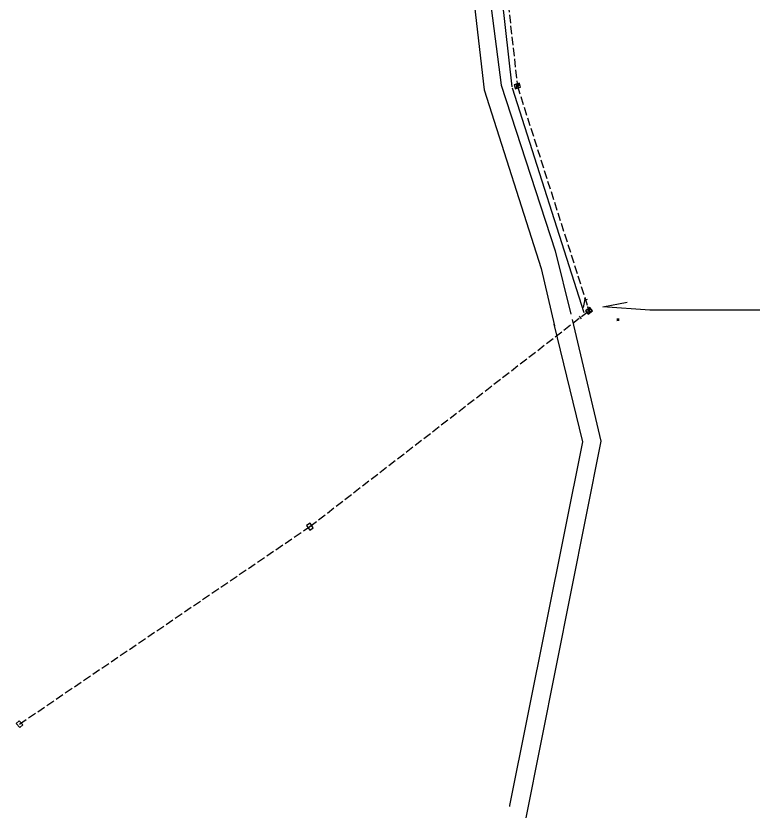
# Model space of a CAD drawing. Extents: x 936087 to 996633, y 9964951 to 10005451.
# Drawn here: x 996231.4 to 996432.8, y 9964951 to 9965168.2 of the extents above; entities that cross this region are included whole.
import ezdxf

# ---------------------------------------------------------------- set-up
doc = ezdxf.new("R2010")
doc.units = 0
doc.header["$LTSCALE"] = 3
doc.linetypes.add('DASHED', pattern=[1, 0.75, -0.25])
for name, color, linetype in [('ENCABECAMENTO', 5, 'CONTINUOUS'), ('INSTALACAO_MANOBRA_PROJ', 1, 'CONTINUOUS'), ('IP', 7, 'CONTINUOUS'), ('PONTO_GEOGRAFICO', 7, 'CONTINUOUS'), ('PONTO_GEOGRAFICO_PROJ', 6, 'CONTINUOUS'), ('TRECHO_PRIMARIO', 5, 'DASHED'), ('TRECHO_SECUNDARIO', 1, 'CONTINUOUS')]:
    doc.layers.add(name, color=color, linetype=linetype)

# ---------------------------------------------------------------- blocks, each defined once
blk = doc.blocks.new('00F1')
at = {"color": 0}
for p, q in [((-1.08, -1.13), (-1.08, 0.94)), ((0.08, 0.75), (0.08, -0.21)), ((1.08, 0.53), (1.08, -0.43)), ((-0.14, -0.51), (-0.14, -0.01))]:
    blk.add_line(p, q, dxfattribs=at)
blk.add_circle((-1.08, 1.02), 0.0836, dxfattribs=at)
for centre, radius, start, end in [((-0.45, 0.13), 0.884, 59.3245, 135.4578), ((-0.45, -0.83), 0.884, 59.3245, 135.4578), ((-0.08, 0.75), 0.159, 0, 59.3245), ((0.38, 1.08), 0.884, 249.6513, 322.1639), ((0.02, -0.51), 0.159, 108.4593, 239.6814), ((0.38, 0.11), 0.884, 239.6814, 322.1639), ((-0.08, -0.21), 0.159, 288.4593, 59.3245)]:
    blk.add_arc(centre, radius, start, end, dxfattribs=at)
blk = doc.blocks.new('002F')
at = {"color": 0}
blk.add_lwpolyline([(-1.11328, 1.5), (-1.11328, -1.5), (1.113281, -1.5), (1.113281, 1.5)], close=True, dxfattribs=at)
blk = doc.blocks.new('0025')
at = {"color": 0}
blk.add_solid([(-0.75, -0.75), (0.75, -0.75), (-0.75, 0.75), (0.75, 0.75)], dxfattribs=at)
blk = doc.blocks.new('0079')
at = {"color": 0}
blk.add_line((6.566237, 0.249023), (2.667854, 2.499755), dxfattribs=at)
at = {"color": 0, "const_width": 0.498046}
for points in [[(1.749023, 0, 1), (2.24707, 0, 1)], [(6.748535, 0, 1), (7.246582, 0, 1)]]:
    blk.add_lwpolyline(points, format="xyb", close=True, dxfattribs=at)
blk = doc.blocks.new('00F2')
at = {"color": 0}
blk.add_line((0, -0.8789), (0, 0.878906), dxfattribs=at)

msp = doc.modelspace()

# ---------------------------------------------------------------- linework, layer by layer
at = {"layer": 'MUB_PROJ', "color": 84}
for p, q in [((996353.86, 9965185.16), (996358.06, 9965148.26)), ((996359.74, 9965172.58), (996362.67, 9965149.52)), ((996358.06, 9965148.26), (996373.57, 9965099.83)), ((996362.67, 9965149.52), (996377.35, 9965104.65)), ((996377.35, 9965104.65), (996381.54, 9965087.46)), ((996373.57, 9965099.83), (996377.14, 9965084.32)), ((996381.54, 9965087.46), (996381.54, 9965087.46)), ((996381.96, 9965085.99), (996389.72, 9965053.08)), ((996376.93, 9965084.74), (996384.68, 9965052.87)), ((996377.14, 9965084.32), (996377.14, 9965084.32)), ((996384.68, 9965052.87), (996364.98, 9964954.33)), ((996389.72, 9965053.08), (996369.38, 9964950.97)), ((996364.98, 9964954.33), (996364.98, 9964954.12)), ((996369.38, 9964950.97), (996369.38, 9964950.97))]:
    msp.add_line(p, q, dxfattribs=at)
at = {"layer": 'TEXTO_INDICADOR', "color": 5}
for p, q in [((996390.2, 9965089.42), (996396.8, 9965090.7)), ((996402.97, 9965088.57), (996390.2, 9965089.42)), ((996432.77, 9965088.57), (996402.97, 9965088.57))]:
    msp.add_line(p, q, dxfattribs=at)
at = {"layer": 'TRECHO_PRIMARIO', "color": 182}
for p, q in [((996359.3, 9965219.2), (996367.09, 9965149.24)), ((996367.09, 9965149.24), (996386.49, 9965088.39)), ((996310.91, 9965029.9), (996386.49, 9965088.39)), ((996232.29, 9964976.39), (996310.91, 9965029.9))]:
    msp.add_line(p, q, dxfattribs=at)
at = {"layer": 'TRECHO_SECUNDARIO', "color": 1}
for p, q in [((996357.81, 9965219.03), (996365.6, 9965149.07)), ((996365.66, 9965148.78), (996385.06, 9965087.93))]:
    msp.add_line(p, q, dxfattribs=at)

# ---------------------------------------------------------------- block references
at = {"layer": 'ENCABECAMENTO', "color": 5, "xscale": 0.5, "yscale": 0.5}
for p, rotation in [((996385.58, 9965091.25), 108), ((996384.12, 9965086.55), 218)]:
    msp.add_blockref('00F2', p, dxfattribs=dict(at, rotation=rotation))
at = {"layer": 'INSTALACAO_MANOBRA_PROJ', "color": 6, "xscale": 0.5, "yscale": 0.5, "rotation": 108}
msp.add_blockref('0079', (996386.49, 9965088.39), dxfattribs=at)
at = {"layer": 'IP', "color": 5, "xscale": 0.5, "yscale": 0.5}
for p, rotation in [((996367.09, 9965149.24), 287.3), ((996386.49, 9965088.39), 127.35)]:
    msp.add_blockref('00F1', p, dxfattribs=dict(at, rotation=rotation))
at = {"layer": 'PONTO_GEOGRAFICO', "color": 7, "xscale": 0.5, "yscale": 0.5}
for name, p, rotation in [('002F', (996367.09, 9965149.24), 287), ('0025', (996394.33, 9965085.95), 4), ('002F', (996310.91, 9965029.9), 214), ('002F', (996232.29, 9964976.39), 223)]:
    msp.add_blockref(name, p, dxfattribs=dict(at, rotation=rotation))
at = {"layer": 'PONTO_GEOGRAFICO_PROJ', "color": 6, "xscale": 0.5, "yscale": 0.5, "rotation": 127}
msp.add_blockref('002F', (996386.49, 9965088.39), dxfattribs=at)

doc.saveas('drawing.dxf')
